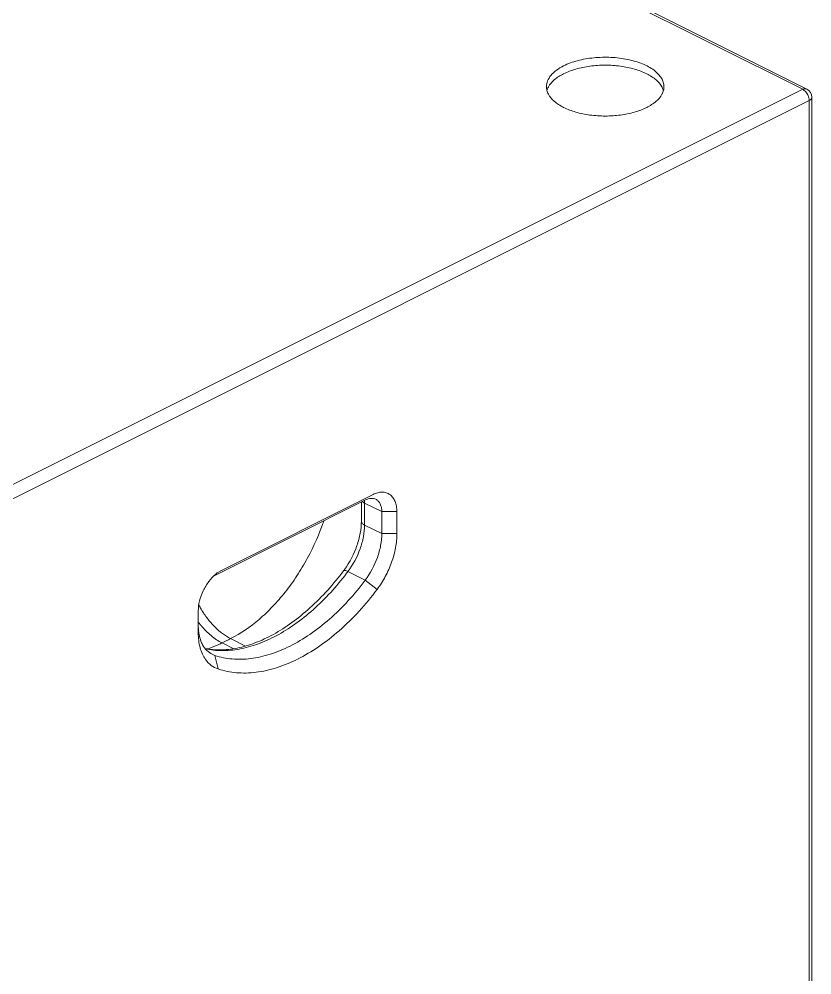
# Model space of a CAD drawing. Header units: millimetres. Extents: x 1177 to 4296, y 93 to 2298.
# Drawn here: x 3265.6 to 3525.3, y 1511.7 to 1824.7 of the extents above; entities that cross this region are included whole.
import ezdxf

# ---------------------------------------------------------------- set-up
doc = ezdxf.new("R2010")
doc.units = ezdxf.units.MM
doc.header["$LTSCALE"] = 0.1
doc.layers.get('0').update_dxf_attribs({"lineweight": 13})

msp = doc.modelspace()

# ---------------------------------------------------------------- linework, layer by layer
for p, q in [((3522.31, 1801.69), (3275.53, 1925.08)), ((3523.66, 1801.77), (3276.87, 1925.16)), ((3247.6, 1664.33), (3522.31, 1801.69)), ((3249.72, 1660.67), (3524.43, 1798.03)), ((3524.43, 1798.03), (3524.43, 1370.21)), ((3525.31, 1799.09), (3525.31, 1371.27)), ((3332.1, 1644.27), (3381.6, 1669.02)), ((3329.48, 1642.41), (3379.12, 1667.23)), ((3377.75, 1660.25), (3377.75, 1666.54)), ((3378.77, 1659.01), (3378.77, 1666.21)), ((3384.43, 1663.38), (3378.77, 1666.21)), ((3389.38, 1663.38), (3384.43, 1663.38)), ((3384.43, 1663.38), (3384.43, 1656.18)), ((3389.38, 1663.38), (3389.38, 1656.18)), ((3384.43, 1656.18), (3378.77, 1659.01)), ((3389.38, 1656.18), (3384.43, 1656.18)), ((3330.55, 1643.3), (3332.1, 1644.27)), ((3379.01, 1640.93), (3373.35, 1643.76)), ((3382.87, 1637.88), (3379.01, 1640.93)), ((3324.32, 1623.66), (3324.32, 1630.86)), ((3334.93, 1621.82), (3339.82, 1619.38)), ((3332.1, 1620.41), (3335.93, 1618.5)), ((3329.75, 1616.3), (3328.87, 1616.67)), ((3330.83, 1611.86), (3329.75, 1616.3))]:
    msp.add_line(p, q)
for centre, radius, start, end in [((3444.54, 1799.5), 6.27, 151.8168, 152.4383), ((3444.54, 1803.04), 6.26, 207.5733, 208.1829), ((3470.69, 1799.51), 6.26, 27.5733, 28.1829), ((3470.68, 1803.04), 6.27, 331.8168, 332.4383), ((3522.31, 1799.09), 3, 0.0069, 63.4317), ((3337.79, 1633.64), 12.07, 126.8706, 129.6344), ((3349.4, 1660.97), 28.18, 323.0987, 324.1148), ((3299.15, 1699.48), 92.79, 322.6589, 323.0969), ((3352.29, 1647.36), 31.35, 207.6193, 210.5724), ((3347.99, 1644.92), 29.53, 216.6284, 218.5172), ((3347.35, 1644.42), 28.72, 218.5227, 219.5771), ((3338.2, 1625.7), 13.85, 188.6068, 192.6939), ((3006.81, 2274.78), 730.77, 296.43166, 296.67963)]:
    msp.add_arc(centre, radius, start, end)
for points, knots in [([(3444, 1809.38), (3443.17, 1808.96), (3441.66, 1808.06), (3439.82, 1806.41), (3438.65, 1804.56), (3438.36, 1803.21), (3438.36, 1802.57)], [0, 0, 0, 0, 0.302467, 0.565523, 0.793419, 1, 1, 1, 1]), ([(3476.86, 1802.57), (3476.86, 1803.05), (3476.71, 1804.03), (3476.06, 1805.44), (3475.01, 1806.77), (3473.02, 1808.5), (3469.65, 1810.25), (3464.86, 1811.63), (3459.47, 1812.29), (3453.92, 1812.15), (3448.69, 1811.25), (3445.44, 1810.1), (3444, 1809.38)], [0, 0, 0, 0, 0.038301, 0.078936, 0.123707, 0.173661, 0.289903, 0.425612, 0.573776, 0.725202, 0.870157, 1, 1, 1, 1]), ([(3476.21, 1802.46), (3475.73, 1803.35), (3474.65, 1804.57), (3472.86, 1805.89), (3470.55, 1807.19), (3467.12, 1808.46), (3462.53, 1809.39), (3457.61, 1809.7), (3452.7, 1809.39), (3448.11, 1808.47), (3445.27, 1807.42), (3444, 1806.78)], [0, 0, 0, 0, 0.086915, 0.137297, 0.192397, 0.315519, 0.452227, 0.596196, 0.740165, 0.876874, 1, 1, 1, 1]), ([(3444, 1806.78), (3442.91, 1806.23), (3441.01, 1805.06), (3439.49, 1803.35), (3439.02, 1802.46)], [0, 0, 0, 0, 0.547766, 1, 1, 1, 1]), ([(3438.36, 1802.57), (3438.36, 1802.16), (3438.47, 1801.31), (3438.79, 1800.52), (3438.99, 1800.14)], [0, 0, 0, 0, 0.488635, 1, 1, 1, 1]), ([(3438.99, 1802.4), (3438.94, 1802.31), (3438.76, 1801.95), (3438.62, 1801.57), (3438.54, 1801.28)], [0, 0, 0, 0, 0.256107, 1, 1, 1, 1]), ([(3439.02, 1800.08), (3439.49, 1799.19), (3440.58, 1797.97), (3442.37, 1796.65), (3444.67, 1795.35), (3448.11, 1794.08), (3452.7, 1793.15), (3457.61, 1792.84), (3462.53, 1793.15), (3467.12, 1794.08), (3469.95, 1795.13), (3471.22, 1795.77)], [0, 0, 0, 0, 0.086915, 0.137297, 0.192397, 0.315519, 0.452227, 0.596196, 0.740165, 0.876874, 1, 1, 1, 1]), ([(3471.22, 1795.77), (3472.31, 1796.31), (3474.22, 1797.49), (3475.73, 1799.19), (3476.21, 1800.08)], [0, 0, 0, 0, 0.547766, 1, 1, 1, 1]), ([(3476.24, 1800.14), (3476.44, 1800.52), (3476.75, 1801.31), (3476.86, 1802.16), (3476.86, 1802.57)], [0, 0, 0, 0, 0.511337, 1, 1, 1, 1]), ([(3476.68, 1801.28), (3476.66, 1801.38), (3476.54, 1801.76), (3476.38, 1802.14), (3476.24, 1802.4)], [0, 0, 0, 0, 0.244721, 1, 1, 1, 1]), ([(3523.66, 1801.77), (3523.46, 1801.87), (3522.98, 1801.95), (3522.53, 1801.8), (3522.31, 1801.69)], [0, 0, 0, 0, 0.463901, 1, 1, 1, 1]), ([(3522.31, 1801.69), (3522.38, 1801.65), (3522.67, 1801.49), (3522.93, 1801.28), (3523.11, 1801.1)], [0, 0, 0, 0, 0.234328, 1, 1, 1, 1]), ([(3523.11, 1801.1), (3523.18, 1801.03), (3523.44, 1800.75), (3523.66, 1800.44), (3523.81, 1800.19)], [0, 0, 0, 0, 0.242814, 1, 1, 1, 1]), ([(3523.81, 1800.19), (3523.91, 1800.02), (3524.25, 1799.34), (3524.43, 1798.59), (3524.43, 1798.03)], [0, 0, 0, 0, 0.261292, 1, 1, 1, 1]), ([(3524.43, 1798.03), (3524.56, 1798.09), (3524.8, 1798.23), (3525.09, 1798.49), (3525.27, 1798.78), (3525.31, 1798.99), (3525.31, 1799.09)], [0, 0, 0, 0, 0.301865, 0.565468, 0.79352, 1, 1, 1, 1]), ([(3381.6, 1669.02), (3382.08, 1669.26), (3383.05, 1669.64), (3384.54, 1669.85), (3385.93, 1669.65), (3387.15, 1669.03), (3388.14, 1668.03), (3388.86, 1666.71), (3389.29, 1665.12), (3389.38, 1663.98), (3389.38, 1663.38)], [0, 0, 0, 0, 0.134867, 0.257218, 0.370308, 0.480083, 0.593373, 0.715927, 0.851253, 1, 1, 1, 1]), ([(3378.07, 1666.71), (3378.1, 1666.68), (3378.22, 1666.56), (3378.36, 1666.46), (3378.46, 1666.39)], [0, 0, 0, 0, 0.235824, 1, 1, 1, 1]), ([(3378.46, 1666.39), (3378.49, 1666.37), (3378.59, 1666.31), (3378.69, 1666.25), (3378.77, 1666.21)], [0, 0, 0, 0, 0.242404, 1, 1, 1, 1]), ([(3378.77, 1666.21), (3378.77, 1666.28), (3378.77, 1666.56), (3378.75, 1666.83), (3378.72, 1667.04)], [0, 0, 0, 0, 0.254987, 1, 1, 1, 1]), ([(3379.12, 1667.23), (3379.68, 1667.5), (3380.56, 1667.79), (3381.72, 1667.73), (3382.24, 1667.56), (3382.48, 1667.44)], [0, 0, 0, 0, 0.534132, 0.772347, 1, 1, 1, 1]), ([(3382.48, 1667.44), (3382.78, 1667.29), (3383.36, 1666.85), (3383.98, 1665.9), (3384.35, 1664.71), (3384.43, 1663.84), (3384.43, 1663.38)], [0, 0, 0, 0, 0.217167, 0.450362, 0.71044, 1, 1, 1, 1]), ([(3365.48, 1660.4), (3364, 1656.16), (3361.27, 1649.98), (3356.72, 1642.34), (3352.93, 1637.05), (3348.8, 1632.28), (3343.09, 1626.83), (3338.28, 1623.5), (3334.93, 1621.82)], [0, 0, 0, 0, 0.267991, 0.400397, 0.529967, 0.655566, 0.776247, 1, 1, 1, 1]), ([(3377.75, 1660.25), (3377.75, 1658.95), (3377.47, 1656.23), (3376, 1650.76), (3373.96, 1646.83), (3372.24, 1644.45)], [0, 0, 0, 0, 0.229997, 0.480852, 1, 1, 1, 1]), ([(3373.35, 1643.76), (3375.04, 1646.01), (3377.05, 1649.78), (3378.5, 1655.06), (3378.77, 1657.73), (3378.77, 1659.01)], [0, 0, 0, 0, 0.514062, 0.765072, 1, 1, 1, 1]), ([(3377.75, 1660.25), (3377.75, 1660.13), (3377.8, 1659.89), (3378.01, 1659.55), (3378.34, 1659.25), (3378.62, 1659.09), (3378.77, 1659.01)], [0, 0, 0, 0, 0.206476, 0.434521, 0.698119, 1, 1, 1, 1]), ([(3384.43, 1656.18), (3384.43, 1654.9), (3384.15, 1652.24), (3382.7, 1646.95), (3380.69, 1643.18), (3379.01, 1640.93)], [0, 0, 0, 0, 0.234928, 0.485938, 1, 1, 1, 1]), ([(3389.38, 1656.18), (3389.38, 1654.64), (3389.05, 1651.45), (3387.75, 1646.72), (3385.7, 1642.1), (3383.88, 1639.23), (3382.87, 1637.88)], [0, 0, 0, 0, 0.234589, 0.485237, 0.743518, 1, 1, 1, 1]), ([(3326.58, 1618.53), (3328.2, 1618.22), (3331.73, 1617.93), (3337.26, 1618.57), (3343.13, 1620.32), (3349.14, 1623.15), (3355.18, 1627.02), (3363.26, 1633.63), (3368.65, 1639.67), (3371.94, 1644.05)], [0.0039278, 0.0039278, 0.0039278, 0.0039278, 0.0943436, 0.1962482, 0.3074741, 0.4286938, 0.5596415, 0.6994561, 1, 1, 1, 1]), ([(3371.94, 1644.05), (3371.98, 1644.1), (3372.1, 1644.15), (3372.26, 1644.15), (3372.51, 1644.11), (3372.88, 1643.98), (3373.18, 1643.85), (3373.35, 1643.76)], [0, 0, 0, 0, 0.129878, 0.220883, 0.333589, 0.626315, 1, 1, 1, 1]), ([(3324.32, 1630.86), (3324.32, 1631.95), (3324.64, 1634.24), (3325.83, 1637.52), (3327.64, 1640.52), (3329.23, 1642.23), (3330.09, 1642.94)], [0, 0, 0, 0, 0.239528, 0.496995, 0.756093, 1, 1, 1, 1]), ([(3326.66, 1618.44), (3328.4, 1618.07), (3332.13, 1617.69), (3337.93, 1618.25), (3343.98, 1619.94), (3350.09, 1622.71), (3356.17, 1626.5), (3364.25, 1632.96), (3369.64, 1638.89), (3372.92, 1643.2)], [0.0031453, 0.0031453, 0.0031453, 0.0031453, 0.0997086, 0.2051208, 0.3179437, 0.4390622, 0.568585, 0.7059983, 1, 1, 1, 1]), ([(3379.01, 1640.93), (3375.53, 1636.31), (3369.79, 1629.96), (3361.12, 1623.16), (3354.61, 1619.27), (3348.08, 1616.55), (3341.66, 1615.09), (3335.49, 1614.91), (3331.57, 1615.7), (3329.75, 1616.3)], [0, 0, 0, 0, 0.297083, 0.435247, 0.564801, 0.685251, 0.796907, 0.901088, 1, 1, 1, 1]), ([(3382.87, 1637.88), (3379.2, 1633), (3373.14, 1626.29), (3363.98, 1619.11), (3357.1, 1614.99), (3350.2, 1612.13), (3343.42, 1610.58), (3336.9, 1610.4), (3332.76, 1611.22), (3330.83, 1611.86)], [0, 0, 0, 0, 0.297074, 0.435249, 0.5648, 0.685249, 0.796913, 0.901076, 1, 1, 1, 1]), ([(3325.3, 1631.41), (3325.92, 1630.35), (3327.28, 1628.33), (3329.62, 1625.65), (3332.16, 1623.44), (3334, 1622.28), (3334.93, 1621.82)], [0, 0, 0, 0, 0.269324, 0.528974, 0.773729, 1, 1, 1, 1]), ([(3324.51, 1623.63), (3324.48, 1623.83), (3324.37, 1624.66), (3324.32, 1625.5), (3324.32, 1626.13)], [0, 0, 0, 0, 0.243107, 1, 1, 1, 1]), ([(3325.22, 1626.12), (3326.22, 1624.91), (3327.85, 1623.25), (3330.25, 1621.45), (3331.48, 1620.72), (3332.1, 1620.41)], [0, 0, 0, 0, 0.524275, 0.769036, 1, 1, 1, 1]), ([(3326.74, 1614.92), (3325.9, 1616.07), (3324.65, 1618.94), (3324.32, 1622.02), (3324.32, 1623.66)], [0, 0, 0, 0, 0.463876, 1, 1, 1, 1]), ([(3325.76, 1619.76), (3325.64, 1619.97), (3325.18, 1620.9), (3324.86, 1621.89), (3324.69, 1622.66)], [0, 0, 0, 0, 0.238832, 1, 1, 1, 1]), ([(3328.87, 1616.67), (3328.23, 1616.99), (3327.01, 1617.88), (3326.13, 1619.09), (3325.76, 1619.76)], [0, 0, 0, 0, 0.485318, 1, 1, 1, 1]), ([(3332.1, 1620.41), (3331.75, 1620.23), (3330.37, 1619.57), (3328.95, 1618.99), (3327.87, 1618.61), (3327.67, 1618.54), (3327.47, 1618.47), (3327.27, 1618.41)], [0, 0, 0, 0, 0.2547, 1, 1, 1, 1.139116, 1.139116, 1.139116, 1.139116]), ([(3330.83, 1611.86), (3330.03, 1612.13), (3328.47, 1612.95), (3327.25, 1614.21), (3326.74, 1614.92)], [0, 0, 0, 0, 0.491257, 1, 1, 1, 1])]:
    msp.add_open_spline(points, degree=3, knots=knots)

doc.saveas('drawing.dxf')
